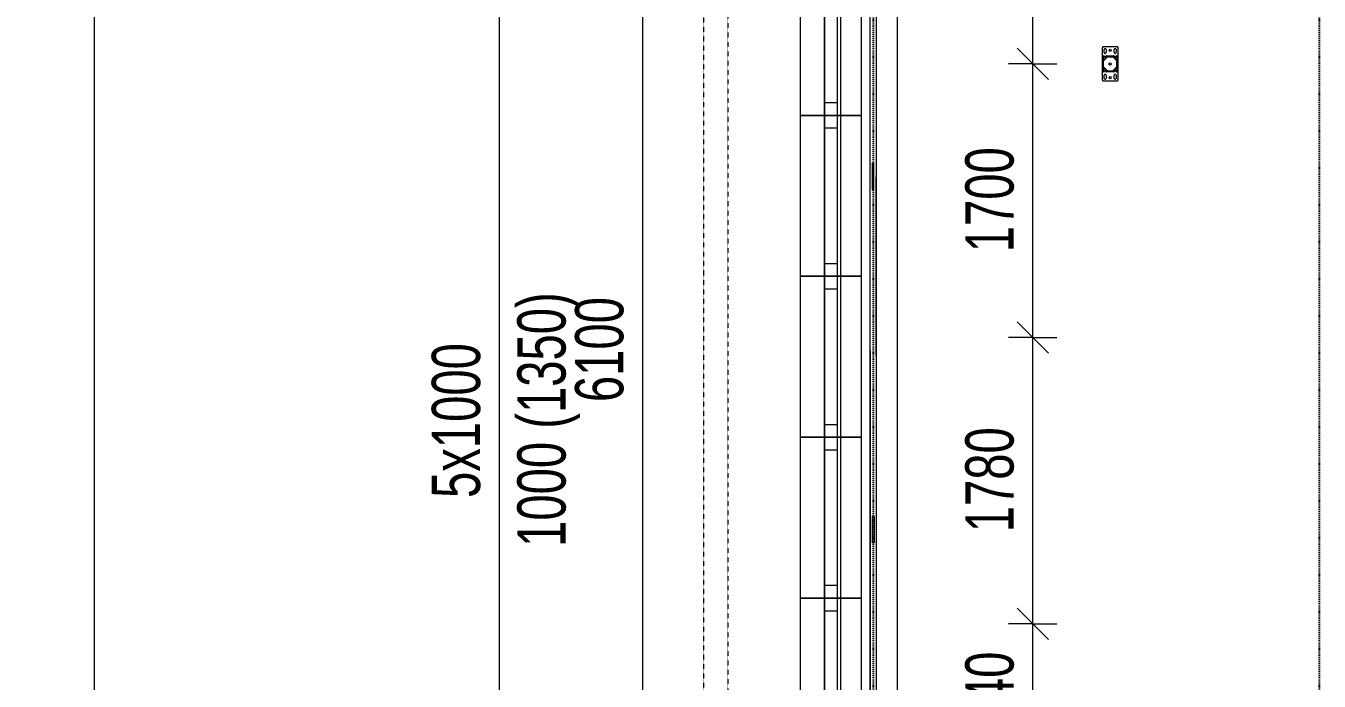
# Model space of a CAD drawing. Header units: millimetres. Extents: x 2179 to 44859, y 3478 to 159868.
# Drawn here: x 14035 to 22070, y 141888 to 145959 of the extents above; entities that cross this region are included whole.
import ezdxf

# ---------------------------------------------------------------- set-up
doc = ezdxf.new("R2010")
doc.units = ezdxf.units.MM
doc.linetypes.add('1_Čerchovaná 6_0mm', pattern=[12, 6, -3, 0, -3])
doc.linetypes.add('3_Čárkovaná 1_0mm', pattern=[2, 1, -1])
for name, color, linetype, lineweight in [('0-2', 7, 'Continuous', 9), ('2966-1_navrh dispozice stroju-HK_dwg-1', 7, 'Continuous', 9), ('A-ANNO-DIMS', 7, 'Continuous', 9), ('A-ANNO-DIMS-150', 7, 'Continuous', 9), ('A-DETL-MBND', 7, '3_Čárkovaná 1_0mm', 9), ('A-GENM', 7, 'Continuous', 9), ('A-GLAZ', 7, 'Continuous', 9), ('A-GLAZ-SILL', 7, 'Continuous', 9), ('A-WALL', 7, 'Continuous', 9), ('S-BEAM', 7, 'Continuous', 9)]:
    doc.layers.add(name, color=color, linetype=linetype, lineweight=lineweight)
doc.layers.add('S-GRID-1', color=9, linetype='1_Čerchovaná 6_0mm', lineweight=25, true_color=0x808080)
doc.styles.add('Arial_1', font='arial.ttf', dxfattribs={"width": 0.7, "height": 300})
doc.dimstyles.new('Vnitřní_-_průhledné', dxfattribs={"dimscale": 304.8, "dimtxt": 306.07782, "dimasz": 0.639764, "dimexe": 0.492126, "dimexo": 0.0625, "dimgap": 0.098425, "dimtad": 1, "dimdec": 0, "dimrnd": 5, "dimzin": 0, "dimdsep": 46, "dimtxsty": 'Arial_1', "dimblk1": 'OBLIQUE', "dimblk2": 'OBLIQUE', "dimsah": 1, "dimcen": 0.09, "dimdle": 0.492126, "dimazin": 0, "dimtfac": 1, "dimtdec": 4, "dimtix": 1, "dimtmove": 0, "dimatfit": 3, "dimfxl": 0.492126, "dimfxlon": 1, "dimtvp": 1, "dimtolj": 1, "dimtzin": 0, "dimarcsym": 2})
doc.dimstyles.new('Vnitřní_-_průhledné_1', dxfattribs={"dimscale": 304.8, "dimtxt": 306.07782, "dimasz": 0.639764, "dimexe": 0.492126, "dimexo": 0.0625, "dimgap": 0.098425, "dimtad": 1, "dimdec": 0, "dimrnd": 5, "dimzin": 0, "dimdsep": 46, "dimtxsty": 'Arial_1', "dimblk1": 'OBLIQUE', "dimblk2": 'OBLIQUE', "dimsah": 1, "dimcen": 0.09, "dimdle": 0.492126, "dimazin": 0, "dimtfac": 1, "dimtdec": 4, "dimtix": 1, "dimtmove": 2, "dimatfit": 3, "dimfxl": 0.492126, "dimfxlon": 1, "dimtvp": 1, "dimtolj": 1, "dimtzin": 0, "dimarcsym": 2})

# ---------------------------------------------------------------- blocks, each defined once
blk = doc.blocks.new('Kruhové tyče - 503362-1NP _ stroje - KOTVÍCÍ BODY')
at = {"layer": 'S-BEAM'}
for p, q in [((228144.5, 27753.8), (230879.7, 32304)), ((230845.4, 32324.6), (230790.7, 32233.6)), ((230864.7, 32327.6), (230843.8, 32292.8)), ((230873.2, 32322.4), (230852.3, 32287.7)), ((230843.8, 32292.8), (230825.2, 32262)), ((230852.3, 32287.7), (230833.8, 32256.9)), ((229458.4, 30017.3), (228110.2, 27774.4)), ((228854.9, 28984.1), (228939.6, 29125.1)), ((228948.2, 29119.9), (228863.4, 28979))]:
    blk.add_line(p, q, dxfattribs=at)
for centre, start_param, end_param in [((230862.5, 32314.3), 4.965069, 6.283185), ((230862.5, 32314.3), 3.141593, 4.459709), ((230823.1, 32248.8), 4.459709, 4.965069), ((228937.5, 29111.8), 1.318116, 1.823477), ((228937.5, 29111.8), 4.459709, 4.965069), ((228852.7, 28970.8), 4.459709, 4.965069), ((228127.3, 27764.1), 0, 3.141593), ((228127.3, 27764.1), 3.141593, 6.283185)]:
    blk.add_ellipse(centre, major_axis=(-17.1, 10.3), ratio=0.644183, start_param=start_param, end_param=end_param, dxfattribs=at)
blk = doc.blocks.new('Kruhové tyče - 504742-1NP _ stroje - KOTVÍCÍ BODY')
at = {"layer": 'S-BEAM'}
for p, q in [((230790.5, 32233.6), (228053.4, 27684.5)), ((229475.6, 29970.7), (230824.7, 32213)), ((230071, 31008.7), (229986.2, 30867.8)), ((229994.8, 30862.6), (230079.6, 31003.6)), ((228070.5, 27683.8), (228096, 27726.1)), ((228079.1, 27678.7), (228104.5, 27721)), ((228087.7, 27663.9), (228140.6, 27751.9)), ((228096, 27726.1), (228099.3, 27731.6)), ((228104.5, 27721), (228107.8, 27726.5)), ((228059.8, 27666.1), (228070.5, 27683.8)), ((228068.4, 27660.9), (228079.1, 27678.7))]:
    blk.add_line(p, q, dxfattribs=at)
for centre, start_param, end_param in [((230807.6, 32223.3), 0, 3.141593), ((230807.6, 32223.3), 3.141593, 6.283185), ((230081.7, 31016.8), 1.318116, 1.823477), ((229996.9, 30875.9), 1.318116, 1.823477), ((229996.9, 30875.9), 4.459709, 4.965069), ((228110, 27739.7), 1.318116, 1.823477), ((228070.5, 27674.2), 0, 1.318116), ((228070.5, 27674.2), 1.823477, 3.141593)]:
    blk.add_ellipse(centre, major_axis=(-17.1, 10.3), ratio=0.644183, start_param=start_param, end_param=end_param, dxfattribs=at)
blk = doc.blocks.new('OKNO_1k - Okno Hala 1000x1000-V4-1NP _ stroje - KOTVÍCÍ BODY')
at = {"layer": 'A-GENM'}
for p, q in [((500, 230), (-500, 230)), ((-500, 230), (-500, 220)), ((-500, 100), (-500, 220)), ((500, 220), (500, 230)), ((500, 220), (500, 80))]:
    blk.add_line(p, q, dxfattribs=at)
at = {"layer": 'A-GLAZ'}
for p, q in [((-500, 80), (-500, 0)), ((500, 80), (-500, 80)), ((-420, 80), (-420, 0)), ((420, 0), (420, 80)), ((500, 0), (500, 80)), ((500, 0), (-500, 0)), ((-500, 0), (500, 0)), ((500, 0), (500, -150)), ((-500, -150), (-500, -100)), ((500, -150), (-500, -150))]:
    blk.add_line(p, q, dxfattribs=at)
at = {"layer": 'A-GLAZ-SILL'}
blk.add_line((-500, 100), (500, 100), dxfattribs=at)
blk = doc.blocks.new('OKNO_1k - Okno Hala 1000x1000-V8-1NP _ stroje - KOTVÍCÍ BODY')
at = {"layer": 'A-GENM'}
for p, q in [((500, 230), (-500, 230)), ((-500, 230), (-500, 220)), ((-500, 80), (-500, 220)), ((500, 220), (500, 230)), ((500, 220), (500, 80))]:
    blk.add_line(p, q, dxfattribs=at)
at = {"layer": 'A-GLAZ'}
for p, q in [((-500, 80), (-500, 0)), ((500, 80), (-500, 80)), ((-420, 80), (-420, 0)), ((420, 0), (420, 80)), ((500, 0), (500, 80)), ((500, 0), (-500, 0)), ((-500, 0), (500, 0)), ((-500, -150), (-500, 0)), ((500, 0), (500, -150)), ((500, -150), (-500, -150))]:
    blk.add_line(p, q, dxfattribs=at)
at = {"layer": 'A-GLAZ-SILL'}
blk.add_line((-500, 100), (500, 100), dxfattribs=at)
blk = doc.blocks.new('OKNO_1k - Okno Hala 1000x1000-V5-1NP _ stroje - KOTVÍCÍ BODY')
at = {"layer": 'A-GENM'}
for p, q in [((500, 230), (-500, 230)), ((-500, 230), (-500, 220)), ((-500, 80), (-500, 220)), ((500, 220), (500, 230)), ((500, 220), (500, 100))]:
    blk.add_line(p, q, dxfattribs=at)
at = {"layer": 'A-GLAZ'}
for p, q in [((-500, 80), (-500, 0)), ((500, 80), (-500, 80)), ((-420, 80), (-420, 0)), ((420, 0), (420, 80)), ((500, 0), (500, 80)), ((500, 0), (-500, 0)), ((-500, 0), (500, 0)), ((-500, -150), (-500, 0)), ((500, -150), (-500, -150)), ((500, -100), (500, -150))]:
    blk.add_line(p, q, dxfattribs=at)
at = {"layer": 'A-GLAZ-SILL'}
blk.add_line((-500, 100), (500, 100), dxfattribs=at)
blk = doc.blocks.new('2966-1_navrh dispozice stroju-HK_dwg__X1438-903013-1NP _ stroje - KOTVÍCÍ BODY')
at = {"layer": '0-2'}
for p, q in [((-22700.9, 4665.5), (-22697.9, 4668.6)), ((-22691.9, 4665.6), (-22688.9, 4668.6)), ((-22682.9, 4665.6), (-22679.9, 4668.6)), ((-22673.9, 4665.6), (-22670.9, 4668.6)), ((-22665.8, 4664.7), (-22663.7, 4666.8)), ((-22661.3, 4660.2), (-22659.2, 4662.3)), ((-22729.8, 4636.6), (-22726.7, 4639.7)), ((-22729.8, 4627.6), (-22726.8, 4630.6)), ((-22729.8, 4618.7), (-22726.8, 4621.7)), ((-22729.8, 4609.7), (-22726.8, 4612.7)), ((-22728, 4602.5), (-22725.9, 4604.6)), ((-22723.6, 4598), (-22721.4, 4600.1)), ((-22719.1, 4593.5), (-22716.9, 4595.6)), ((-22714.6, 4589), (-22712.5, 4591.1)), ((-22710.1, 4584.5), (-22708, 4586.6)), ((-22705.6, 4580), (-22703.5, 4582.1)), ((-22699, 4577.6), (-22696, 4580.6)), ((-22690.1, 4577.6), (-22687.1, 4580.6)), ((-22681.1, 4577.6), (-22678.1, 4580.6)), ((-22672.1, 4577.6), (-22669.1, 4580.6)), ((-22656.8, 4655.7), (-22654.7, 4657.8)), ((-22652.3, 4651.2), (-22650.2, 4653.3)), ((-22647.9, 4646.7), (-22645.7, 4648.9)), ((-22643.4, 4642.2), (-22641.2, 4644.4)), ((-22641.8, 4634.8), (-22638.8, 4637.8)), ((-22641.8, 4625.8), (-22638.8, 4628.8)), ((-22641.8, 4616.9), (-22638.8, 4619.9)), ((-22641.8, 4607.9), (-22638.8, 4610.9))]:
    blk.add_line(p, q, dxfattribs=at)
blk = doc.blocks.new('2966-1_navrh dispozice stroju-HK_dwg__X1439-903014-1NP _ stroje - KOTVÍCÍ BODY')
at = {"layer": '0-2'}
for p, q in [((-22726.3, 4657.5), (-22734.3, 4665.5)), ((-22728.9, 4669.1), (-22732.3, 4672.5)), ((-22720.5, 4669.7), (-22723.9, 4673)), ((-22715.9, 4665.1), (-22720, 4669.2)), ((-22707.8, 4665.9), (-22710.9, 4669.1)), ((-22702, 4669.1), (-22706, 4673.1)), ((-22693, 4669.1), (-22697, 4673.1)), ((-22684, 4669.1), (-22688, 4673.1)), ((-22675, 4669.1), (-22679, 4673.1)), ((-22666, 4669.1), (-22670, 4673.1)), ((-22659.1, 4671.1), (-22660.5, 4672.5)), ((-22653.1, 4665.1), (-22657.1, 4669.1)), ((-22645.3, 4666.4), (-22648.3, 4669.3)), ((-22639.1, 4669.1), (-22643.1, 4673.1)), ((-22638, 4659.1), (-22641, 4662)), ((-22634.3, 4664.3), (-22638.3, 4668.3)), ((-22730.3, 4634.6), (-22734.3, 4638.6)), ((-22730.3, 4625.6), (-22734.3, 4629.6)), ((-22730.3, 4616.6), (-22734.3, 4620.6)), ((-22730.3, 4607.6), (-22734.3, 4611.6)), ((-22726.3, 4594.7), (-22734.3, 4602.7)), ((-22730.3, 4580.7), (-22734, 4584.4)), ((-22730.3, 4643.6), (-22733.7, 4647)), ((-22726.4, 4648.6), (-22730.3, 4652.5)), ((-22726.5, 4585.9), (-22730.3, 4589.7)), ((-22717.7, 4577.1), (-22721.5, 4580.9)), ((-22704.7, 4573.1), (-22712.7, 4581.1)), ((-22654.9, 4577.1), (-22658.8, 4581)), ((-22641.9, 4573.1), (-22649.9, 4581.1)), ((-22638.3, 4650.3), (-22642.3, 4654.3)), ((-22638.2, 4587.4), (-22642.3, 4591.5)), ((-22638.3, 4596.4), (-22641.4, 4599.6)), ((-22634.3, 4637.4), (-22638.3, 4641.4)), ((-22634.3, 4628.4), (-22638.3, 4632.4)), ((-22634.3, 4619.4), (-22638.3, 4623.4)), ((-22634.3, 4610.4), (-22638.3, 4614.4)), ((-22634.3, 4601.4), (-22638.3, 4605.4)), ((-22634.4, 4583.5), (-22637.7, 4586.9)), ((-22634.9, 4646.9), (-22636.3, 4648.3)), ((-22732.2, 4573.6), (-22733.8, 4575.2)), ((-22723, 4573.4), (-22726.7, 4577.1)), ((-22695.8, 4573.1), (-22699.8, 4577.1)), ((-22686.8, 4573.1), (-22690.8, 4577.1)), ((-22677.8, 4573.1), (-22681.8, 4577.1)), ((-22668.8, 4573.1), (-22672.8, 4577.1)), ((-22660.4, 4573.7), (-22663.8, 4577.1)), ((-22634.9, 4575.1), (-22638.3, 4578.5))]:
    blk.add_line(p, q, dxfattribs=at)
blk = doc.blocks.new('2966-1_navrh dispozice stroju-HK_dwg-867852-1NP _ stroje - KOTVÍCÍ BODY')
at = {"layer": '0-2'}
for p, q in [((-17150.6, 15673.6), (-17133.5, 15663.3)), ((-17107.2, 15707), (-17124.4, 15717.3)), ((-17118.7, 15726.8), (-17101.5, 15716.5)), ((-17114.4, 15656.2), (-17092, 15693.6)), ((-17110.6, 15654.8), (-17088.9, 15690.9)), ((-17090.5, 15687.3), (-17108.2, 15657.8)), ((-17088.6, 15684.7), (-17105, 15657.4)), ((-17054.7, 15697.4), (-17088, 15689.1)), ((-17055.2, 15694.2), (-17086.1, 15686.5)), ((-17086, 15695.7), (-17081.6, 15703.1)), ((-17083, 15693), (-17077.8, 15701.7)), ((-17082.5, 15709.3), (-17079.5, 15714.3)), ((-17078.7, 15707.9), (-17076.6, 15711.4)), ((-17075.2, 15711.7), (-17071.7, 15709.6)), ((-17069.6, 15703.7), (-17061, 15698.5)), ((-17066.9, 15706.7), (-17059.5, 15702.3)), ((-17054.7, 15699.4), (-17018.6, 15677.7)), ((-17024.8, 15677.3), (-17052.1, 15693.8)), ((-17022.2, 15679.3), (-17051.6, 15697)), ((-17015.3, 15643.9), (-17023, 15674.9)), ((-17012, 15643.4), (-17020.4, 15676.8)), ((-17016.5, 15671.8), (-17007.8, 15666.5)), ((-17013.8, 15674.8), (-17006.4, 15670.4)), ((-17001.6, 15667.5), (-16998.1, 15665.4)), ((-17139.2, 15653.9), (-17156.3, 15664.2)), ((-17126.9, 15635.5), (-17123.9, 15640.4)), ((-17123, 15634.3), (-17120.9, 15637.7)), ((-17119.1, 15630.8), (-17122.6, 15632.9)), ((-17118, 15642.6), (-17113.5, 15649.9)), ((-17114.9, 15639.9), (-17109.7, 15648.5)), ((-17106.9, 15623.5), (-17114.3, 15627.9)), ((-17104.2, 15626.5), (-17112.9, 15631.7)), ((-17108.7, 15654.8), (-17100.3, 15621.4)), ((-17105.4, 15654.3), (-17097.7, 15623.4)), ((-17066, 15598.9), (-17102.1, 15620.5)), ((-17098.5, 15619), (-17069.1, 15601.3)), ((-17095.9, 15620.9), (-17068.6, 15604.5)), ((-17066, 15600.8), (-17032.7, 15609.1)), ((-17065.6, 15604), (-17034.6, 15611.7)), ((-17053.8, 15591.5), (-17061.2, 15595.9)), ((-17051.1, 15594.6), (-17059.7, 15599.8)), ((-17045.5, 15586.5), (-17049, 15588.6)), ((-17042, 15590.3), (-17044.1, 15586.9)), ((-17037.7, 15605.2), (-17042.9, 15596.6)), ((-17038.2, 15588.9), (-17041.2, 15583.9)), ((-17034.7, 15602.5), (-17039.1, 15595.2)), ((-17032.1, 15613.6), (-17015.7, 15640.9)), ((-17010.1, 15643.5), (-17031.8, 15607.4)), ((-17030.2, 15611), (-17012.5, 15640.4)), ((-17006.3, 15642), (-17028.7, 15604.7)), ((-17013.5, 15591.2), (-16996.4, 15580.9)), ((-17005.8, 15658.4), (-17011, 15649.7)), ((-17002.7, 15655.7), (-17007.2, 15648.3)), ((-16997.7, 15664), (-16999.8, 15660.5)), ((-16993.8, 15662.8), (-16996.8, 15657.8)), ((-16970.1, 15624.6), (-16987.2, 15634.9)), ((-16981.6, 15644.3), (-16964.4, 15634)), ((-17002, 15571.5), (-17019.2, 15581.8))]:
    blk.add_line(p, q, dxfattribs=at)
at = {"layer": '0-2', "flags": 128}
blk.add_lwpolyline([(-17051.7, 15585.6), (-17046.7, 15582.6), (-17000.4, 15554.8), (-16993.5, 15556.5), (-16947.2, 15633.6), (-16948.9, 15640.5), (-16995.2, 15668.3), (-17000.1, 15671.3), (-17015.9, 15680.7), (-17053.3, 15703.2), (-17069, 15712.7), (-17074, 15715.7), (-17120.3, 15743.5), (-17127.2, 15741.8), (-17173.5, 15664.7), (-17171.8, 15657.8), (-17125.5, 15630), (-17120.6, 15627), (-17104.8, 15617.5), (-17067.4, 15595)], close=True, dxfattribs=at)
at = {"layer": '0-2'}
for centre in [(-17133.2, 15692.9), (-17060.4, 15649.1), (-16987.5, 15605.3)]:
    blk.add_circle(centre, 7, dxfattribs=at)
for centre, radius, start, end in [((-17153.5, 15668.9), 5.5, 58.98964, 238.98964), ((-17121.5, 15722.1), 5.5, 58.98964, 238.98964), ((-17104.4, 15711.8), 5.5, 238.98964, 58.98964), ((-17088.5, 15691.5), 4, 70.5266, 148.98964), ((-17087.1, 15685.2), 4, 103.98964, 148.98964), ((-17088.1, 15690.4), 1, 70.5266, 148.98964), ((-17085.1, 15682.6), 4, 103.98964, 148.98964), ((-17086.4, 15695.1), 4, 250.5266, 328.98964), ((-17086.9, 15696.2), 1, 250.5266, 328.98964), ((-17079.1, 15707.3), 4, 148.98964, 227.45268), ((-17082.4, 15703.6), 1, 328.98964, 47.45268), ((-17076.1, 15712.2), 4, 58.98964, 148.98964), ((-17077.8, 15707.4), 1, 148.98964, 227.45268), ((-17081.2, 15703.7), 4, 328.98964, 47.45268), ((-17075.7, 15710.9), 1, 58.98964, 148.98964), ((-17072.3, 15708.8), 1, 340.5266, 58.98964), ((-17067.6, 15707.1), 4, 160.5266, 238.98964), ((-17071.1, 15709.3), 4, 340.5266, 58.98964), ((-17066.4, 15707.6), 1, 160.5266, 238.98964), ((-17058.9, 15701.9), 4, 238.98964, 317.45268), ((-17059, 15703.2), 1, 238.98964, 317.45268), ((-17055.3, 15699.8), 4, 58.98964, 137.45268), ((-17055.2, 15698.5), 1, 58.98964, 137.45268), ((-17054.2, 15690.3), 4, 58.98964, 103.98964), ((-17053.7, 15693.5), 4, 58.98964, 103.98964), ((-17026.8, 15673.9), 4, 13.98964, 58.98964), ((-17024.2, 15675.8), 4, 13.98964, 58.98964), ((-17019.1, 15676.8), 1, 340.5266, 58.98964), ((-17014.4, 15675.2), 4, 160.5266, 238.98964), ((-17018, 15677.3), 4, 340.5266, 58.98964), ((-17013.3, 15675.7), 1, 160.5266, 238.98964), ((-17005.8, 15670), 4, 238.98964, 317.45268), ((-17005.9, 15671.2), 1, 238.98964, 317.45268), ((-17002.2, 15667.8), 4, 58.98964, 137.45268), ((-17002.1, 15666.6), 1, 58.98964, 137.45268), ((-16997.2, 15664.9), 4, 328.98964, 58.98964), ((-17136.3, 15658.6), 5.5, 238.98964, 58.98964), ((-17123.5, 15633.4), 4, 148.98964, 238.98964), ((-17120.5, 15638.4), 4, 70.5266, 148.98964), ((-17122.1, 15633.7), 1, 148.98964, 238.98964), ((-17120, 15637.2), 1, 70.5266, 148.98964), ((-17118.5, 15630.4), 4, 238.98964, 317.45268), ((-17118.4, 15641.9), 4, 250.5266, 328.98964), ((-17118.8, 15643.1), 1, 250.5266, 328.98964), ((-17118.6, 15631.7), 1, 238.98964, 317.45268), ((-17114.9, 15628.3), 4, 58.98964, 137.45268), ((-17114.8, 15627), 1, 58.98964, 137.45268), ((-17111, 15654.1), 4, 148.98964, 227.45268), ((-17114.4, 15650.5), 1, 328.98964, 47.45268), ((-17109.8, 15654.3), 1, 148.98964, 227.45268), ((-17113.1, 15650.6), 4, 328.98964, 47.45268), ((-17104.8, 15655.8), 4, 148.98964, 193.98964), ((-17107.4, 15622.6), 1, 340.5266, 58.98964), ((-17102.7, 15620.9), 4, 160.5266, 238.98964), ((-17101.6, 15655.3), 4, 148.98964, 193.98964), ((-17106.3, 15623.1), 4, 340.5266, 58.98964), ((-17101.6, 15621.4), 1, 160.5266, 238.98964), ((-17096.5, 15622.4), 4, 193.98964, 238.98964), ((-17093.9, 15624.3), 4, 193.98964, 238.98964), ((-17067, 15604.7), 4, 238.98964, 283.98964), ((-17066.5, 15607.9), 4, 238.98964, 283.98964), ((-17065.4, 15598.5), 4, 238.98964, 317.45268), ((-17065.5, 15599.7), 1, 238.98964, 317.45268), ((-17061.8, 15596.3), 4, 58.98964, 137.45268), ((-17061.7, 15595.1), 1, 58.98964, 137.45268), ((-17054.3, 15590.7), 1, 340.5266, 58.98964), ((-17049.6, 15589), 4, 160.5266, 238.98964), ((-17053.2, 15591.1), 4, 340.5266, 58.98964), ((-17048.4, 15589.5), 1, 160.5266, 238.98964), ((-17045, 15587.4), 1, 238.98964, 328.98964), ((-17039.5, 15594.5), 4, 148.98964, 227.45268), ((-17042.9, 15590.8), 1, 328.98964, 47.45268), ((-17038.3, 15594.7), 1, 148.98964, 227.45268), ((-17041.6, 15591), 4, 328.98964, 47.45268), ((-17034.3, 15603.2), 4, 70.5266, 148.98964), ((-17033.8, 15602), 1, 70.5266, 148.98964), ((-17035.6, 15615.6), 4, 283.98964, 328.98964), ((-17032.2, 15606.7), 4, 250.5266, 328.98964), ((-17032.6, 15607.9), 1, 250.5266, 328.98964), ((-17033.6, 15613), 4, 283.98964, 328.98964), ((-17016.3, 15586.5), 5.5, 58.98964, 238.98964), ((-17019.1, 15643), 4, 328.98964, 13.98964), ((-17015.9, 15642.5), 4, 328.98964, 13.98964), ((-17007.6, 15647.7), 4, 148.98964, 227.45268), ((-17010.9, 15644), 1, 328.98964, 47.45268), ((-17006.3, 15647.8), 1, 148.98964, 227.45268), ((-17009.7, 15644.1), 4, 328.98964, 47.45268), ((-17002.4, 15656.3), 4, 70.5266, 148.98964), ((-17001.9, 15655.2), 1, 70.5266, 148.98964), ((-17000.2, 15659.9), 4, 250.5266, 328.98964), ((-17000.7, 15661), 1, 250.5266, 328.98964), ((-16998.6, 15664.5), 1, 328.98964, 58.98964), ((-16984.4, 15639.6), 5.5, 58.98964, 238.98964), ((-16967.2, 15629.3), 5.5, 238.98964, 58.98964), ((-17044.6, 15586), 4, 238.98964, 328.98964), ((-16999.2, 15576.2), 5.5, 238.98964, 58.98964)]:
    blk.add_arc(centre, radius, start, end, dxfattribs=at)
at = {"rotation": 328.989640494807}
for name in ['2966-1_navrh dispozice stroju-HK_dwg__X1439-903014-1NP _ stroje - KOTVÍCÍ BODY', '2966-1_navrh dispozice stroju-HK_dwg__X1438-903013-1NP _ stroje - KOTVÍCÍ BODY']:
    blk.add_blockref(name, (0, 0), dxfattribs=at)
blk = doc.blocks.new('DIMBLOCK7-1NP _ stroje - KOTVÍCÍ BODY')
at = {"layer": 'A-ANNO-DIMS-150', "lineweight": 18}
for p, q in [((17866.9, 146990.4), (17769.4, 147087.9)), ((17866.9, 146990.4), (17964.4, 146892.9)), ((17866.9, 140892.9), (17769.4, 140990.4)), ((17866.9, 140892.9), (17964.4, 140795.4))]:
    blk.add_line(p, q, dxfattribs=at)
at = {"layer": 'A-ANNO-DIMS-150'}
for p, q in [((17866.9, 146990.4), (17716.9, 146990.4)), ((17866.9, 146990.4), (17866.9, 140892.9)), ((17866.9, 146990.4), (18016.9, 146990.4)), ((17866.9, 140892.9), (17716.9, 140892.9)), ((17866.9, 140892.9), (18016.9, 140892.9))]:
    blk.add_line(p, q, dxfattribs=at)
at = {"layer": 'A-ANNO-DIMS-150', "color": 0, "insert": (17447.4, 143621.4), "char_height": 300, "width": 768.491, "attachment_point": 1, "rotation": 90, "line_spacing_factor": 0.941778, "style": 'Arial_1'}
blk.add_mtext('6100', dxfattribs=at)
blk = doc.blocks.new('_Oblique')
at = {"color": 0, "linetype": 'ByBlock', "lineweight": -2}
blk.add_line((-0.5, -0.5), (0.5, 0.5), dxfattribs=at)
blk = doc.blocks.new('DIMBLOCK11-1NP _ stroje - KOTVÍCÍ BODY')
at = {"layer": 'A-ANNO-DIMS-150', "lineweight": 18}
for p, q in [((14459.4, 153384.2), (14361.9, 153481.7)), ((14459.4, 153384.2), (14556.9, 153286.7)), ((14459.4, 125414.4), (14361.9, 125511.9)), ((14459.4, 125414.4), (14556.9, 125316.9))]:
    blk.add_line(p, q, dxfattribs=at)
at = {"layer": 'A-ANNO-DIMS-150'}
for p, q in [((14459.4, 153534.2), (14459.4, 125264.4)), ((14459.4, 153384.2), (14309.4, 153384.2)), ((14459.4, 153384.2), (14609.4, 153384.2)), ((14459.4, 125414.4), (14309.4, 125414.4)), ((14459.4, 125414.4), (14609.4, 125414.4))]:
    blk.add_line(p, q, dxfattribs=at)
at = {"layer": 'A-ANNO-DIMS-150', "color": 0, "insert": (14039.9, 138999), "char_height": 300, "width": 960.613, "attachment_point": 1, "rotation": 90, "line_spacing_factor": 0.941778, "style": 'Arial_1'}
blk.add_mtext('27970', dxfattribs=at)
blk = doc.blocks.new('DIMBLOCK17-1NP _ stroje - KOTVÍCÍ BODY')
at = {"layer": 'A-ANNO-DIMS-150', "lineweight": 18}
for p, q in [((16976.9, 146402.9), (16879.4, 146500.4)), ((16976.9, 146402.9), (17074.4, 146305.4)), ((16976.9, 141402.9), (16879.4, 141500.4)), ((16976.9, 141402.9), (17074.4, 141305.4))]:
    blk.add_line(p, q, dxfattribs=at)
at = {"layer": 'A-ANNO-DIMS-150'}
for p, q in [((16976.9, 146402.9), (16826.9, 146402.9)), ((16976.9, 141402.9), (16976.9, 146402.9)), ((16976.9, 146402.9), (17126.9, 146402.9)), ((16976.9, 141402.9), (16826.9, 141402.9)), ((16976.9, 141402.9), (17126.9, 141402.9))]:
    blk.add_line(p, q, dxfattribs=at)
at = {"layer": 'A-ANNO-DIMS-150', "color": 0, "char_height": 300, "attachment_point": 1, "rotation": 90, "line_spacing_factor": 0.941778, "style": 'Arial_1'}
for s, insert, width in [('1000 (1350)', (17088.3, 142721.8), 1859.07), ('5x1000', (16557.4, 143025.5), 1130.133)]:
    blk.add_mtext(s, dxfattribs=dict(at, insert=insert, width=width))
blk = doc.blocks.new('DIMBLOCK63-1NP _ stroje - KOTVÍCÍ BODY')
at = {"layer": 'A-ANNO-DIMS-150', "lineweight": 18}
for p, q in [((20290.9, 142242.8), (20193.4, 142340.3)), ((20290.9, 142242.8), (20388.4, 142145.3)), ((20290.9, 141400.8), (20193.4, 141498.3)), ((20290.9, 141400.8), (20388.4, 141303.3))]:
    blk.add_line(p, q, dxfattribs=at)
at = {"layer": 'A-ANNO-DIMS-150'}
for p, q in [((20290.9, 142242.8), (20140.9, 142242.8)), ((20290.9, 141400.8), (20290.9, 142242.8)), ((20290.9, 142242.8), (20440.9, 142242.8)), ((20290.9, 141400.8), (20140.9, 141400.8)), ((20290.9, 141400.8), (20440.9, 141400.8))]:
    blk.add_line(p, q, dxfattribs=at)
at = {"layer": 'A-ANNO-DIMS-150', "color": 0, "insert": (19871.4, 141581.6), "char_height": 300, "width": 576.368, "attachment_point": 1, "rotation": 90, "line_spacing_factor": 0.941778, "style": 'Arial_1'}
blk.add_mtext('840', dxfattribs=at)
blk = doc.blocks.new('DIMBLOCK64-1NP _ stroje - KOTVÍCÍ BODY')
at = {"layer": 'A-ANNO-DIMS-150', "lineweight": 18}
for p, q in [((20290.9, 144022.8), (20193.4, 144120.3)), ((20290.9, 144022.8), (20388.4, 143925.3)), ((20290.9, 142242.8), (20193.4, 142340.3)), ((20290.9, 142242.8), (20388.4, 142145.3))]:
    blk.add_line(p, q, dxfattribs=at)
at = {"layer": 'A-ANNO-DIMS-150'}
for p, q in [((20290.9, 144022.8), (20140.9, 144022.8)), ((20290.9, 142242.8), (20290.9, 144022.8)), ((20290.9, 144022.8), (20440.9, 144022.8)), ((20290.9, 142242.8), (20140.9, 142242.8)), ((20290.9, 142242.8), (20440.9, 142242.8))]:
    blk.add_line(p, q, dxfattribs=at)
at = {"layer": 'A-ANNO-DIMS-150', "color": 0, "insert": (19871.4, 142812.6), "char_height": 300, "width": 768.491, "attachment_point": 1, "rotation": 90, "line_spacing_factor": 0.941778, "style": 'Arial_1'}
blk.add_mtext('1780', dxfattribs=at)
blk = doc.blocks.new('DIMBLOCK65-1NP _ stroje - KOTVÍCÍ BODY')
at = {"layer": 'A-ANNO-DIMS-150', "lineweight": 18}
for p, q in [((20290.9, 145722.8), (20193.4, 145820.3)), ((20290.9, 145722.8), (20388.4, 145625.3)), ((20290.9, 144022.8), (20193.4, 144120.3)), ((20290.9, 144022.8), (20388.4, 143925.3))]:
    blk.add_line(p, q, dxfattribs=at)
at = {"layer": 'A-ANNO-DIMS-150'}
for p, q in [((20290.9, 145722.8), (20140.9, 145722.8)), ((20290.9, 144022.8), (20290.9, 145722.8)), ((20290.9, 145722.8), (20440.9, 145722.8)), ((20290.9, 144022.8), (20140.9, 144022.8)), ((20290.9, 144022.8), (20440.9, 144022.8))]:
    blk.add_line(p, q, dxfattribs=at)
at = {"layer": 'A-ANNO-DIMS-150', "color": 0, "insert": (19871.4, 144552.6), "char_height": 300, "width": 768.491, "attachment_point": 1, "rotation": 90, "line_spacing_factor": 0.941778, "style": 'Arial_1'}
blk.add_mtext('1700', dxfattribs=at)
blk = doc.blocks.new('DIMBLOCK66-1NP _ stroje - KOTVÍCÍ BODY')
at = {"layer": 'A-ANNO-DIMS-150'}
for p, q in [((20290.9, 145722.8), (20290.9, 153011.8)), ((20290.9, 152861.8), (20140.9, 152861.8)), ((20290.9, 152861.8), (20440.9, 152861.8)), ((20290.9, 145722.8), (20140.9, 145722.8)), ((20290.9, 145722.8), (20440.9, 145722.8))]:
    blk.add_line(p, q, dxfattribs=at)
at = {"layer": 'A-ANNO-DIMS-150', "lineweight": 18}
for p, q in [((20290.9, 152861.8), (20193.4, 152959.3)), ((20290.9, 152861.8), (20388.4, 152764.3)), ((20290.9, 145722.8), (20193.4, 145820.3)), ((20290.9, 145722.8), (20388.4, 145625.3))]:
    blk.add_line(p, q, dxfattribs=at)
at = {"layer": 'A-ANNO-DIMS-150', "color": 0, "insert": (19871.4, 148972.1), "char_height": 300, "width": 768.491, "attachment_point": 1, "rotation": 90, "line_spacing_factor": 0.941778, "style": 'Arial_1'}
blk.add_mtext('7140', dxfattribs=at)

msp = doc.modelspace()

# ---------------------------------------------------------------- linework, layer by layer
at = {"layer": 'A-DETL-MBND'}
for p, q in [((18247.3, 129009), (18247.3, 154026.8)), ((18397.3, 153876.8), (18397.3, 129159))]:
    msp.add_line(p, q, dxfattribs=at)
at = {"layer": 'A-WALL'}
msp.add_line((19447.3, 146986.1), (19447.3, 140897.2), dxfattribs=at)
at = {"layer": 'S-GRID-1'}
for p, q in [((19299.8, 158068.3), (19299.8, 120650.8)), ((22069.8, 158068.3), (22069.8, 120650.8))]:
    msp.add_line(p, q, dxfattribs=at)

# ---------------------------------------------------------------- block references
at = {"layer": '2966-1_navrh dispozice stroju-HK_dwg-1', "rotation": 301.0103595051954}
msp.add_blockref('2966-1_navrh dispozice stroju-HK_dwg-867852-1NP _ stroje - KOTVÍCÍ BODY', (16148.3, 123038.5), dxfattribs=at)
at = {"layer": 'A-GLAZ', "rotation": 270.0000000000039}
for name, p in [('OKNO_1k - Okno Hala 1000x1000-V4-1NP _ stroje - KOTVÍCÍ BODY', (18997.3, 145902.9)), ('OKNO_1k - Okno Hala 1000x1000-V8-1NP _ stroje - KOTVÍCÍ BODY', (18997.3, 144902.9)), ('OKNO_1k - Okno Hala 1000x1000-V8-1NP _ stroje - KOTVÍCÍ BODY', (18997.3, 143902.9)), ('OKNO_1k - Okno Hala 1000x1000-V8-1NP _ stroje - KOTVÍCÍ BODY', (18997.3, 142902.9)), ('OKNO_1k - Okno Hala 1000x1000-V5-1NP _ stroje - KOTVÍCÍ BODY', (18997.3, 141902.9))]:
    msp.add_blockref(name, p, dxfattribs=at)
at = {"layer": 'S-BEAM', "rotation": 31.01035950519297}
for name in ['Kruhové tyče - 503362-1NP _ stroje - KOTVÍCÍ BODY', 'Kruhové tyče - 504742-1NP _ stroje - KOTVÍCÍ BODY']:
    msp.add_blockref(name, (-161918.4, 0), dxfattribs=at)

# ---------------------------------------------------------------- dimensions: what is measured, and where the dimension line sits
at = {"layer": 'A-ANNO-DIMS'}
for base, p1, p2, override, picture, middle in [((14459.4, 125414.4), (14609.4, 153384.2), (14609.4, 125414.4), {"dimpost": '<>', "dimfxl": 27969.800329}, 'DIMBLOCK11-1NP _ stroje - KOTVÍCÍ BODY', (14276.2, 139399.3)), ((20290.9, 152861.8), (20440.9, 145722.8), (20140.9, 152861.8), {"dimpost": '<>', "dimfxl": 7145.297218}, 'DIMBLOCK66-1NP _ stroje - KOTVÍCÍ BODY', (20107.7, 149292.3)), ((17866.8890742, 140892.8916405), (18016.8890742, 146990.3916405), (18016.8890742, 140892.8916405), {"dimpost": '<>', "dimfxl": 6097.5}, 'DIMBLOCK7-1NP _ stroje - KOTVÍCÍ BODY', (17683.7171769, 143941.6416405)), ((20290.9, 145722.8), (20440.9, 144022.8), (20440.9, 145722.8), {"dimpost": '<>', "dimfxl": 1700}, 'DIMBLOCK65-1NP _ stroje - KOTVÍCÍ BODY', (20107.7, 144872.8)), ((20290.9, 144022.8), (20440.9, 142242.8), (20440.9, 144022.8), {"dimpost": '<>', "dimfxl": 1779.999992}, 'DIMBLOCK64-1NP _ stroje - KOTVÍCÍ BODY', (20107.7, 143132.8)), ((20290.9, 142242.8), (20440.9, 141400.8), (20440.9, 142242.8), {"dimpost": '<>', "dimfxl": 841.999998}, 'DIMBLOCK63-1NP _ stroje - KOTVÍCÍ BODY', (20107.7, 141821.8))]:
    dim = msp.add_linear_dim(base=base, p1=p1, p2=p2, angle=90, dimstyle='Vnitřní_-_průhledné', override=override, dxfattribs=at)
    dim.commit()
    dim.dimension.update_dxf_attribs({"geometry": picture, "text_midpoint": middle})
dim = msp.add_linear_dim(base=(16976.9, 146402.9), p1=(17126.9, 141402.9), p2=(17126.9, 146402.9), angle=90, text='5x1000\\X1000 (1350)', dimstyle='Vnitřní_-_průhledné_1', override={"dimpost": '<>', "dimfxl": 5000}, dxfattribs=at)
dim.commit()
dim.dimension.update_dxf_attribs({"geometry": 'DIMBLOCK17-1NP _ stroje - KOTVÍCÍ BODY', "text_midpoint": (16957.4, 143025.5), "dimtype": 160, "text_rotation": 90})

doc.saveas('drawing.dxf')
